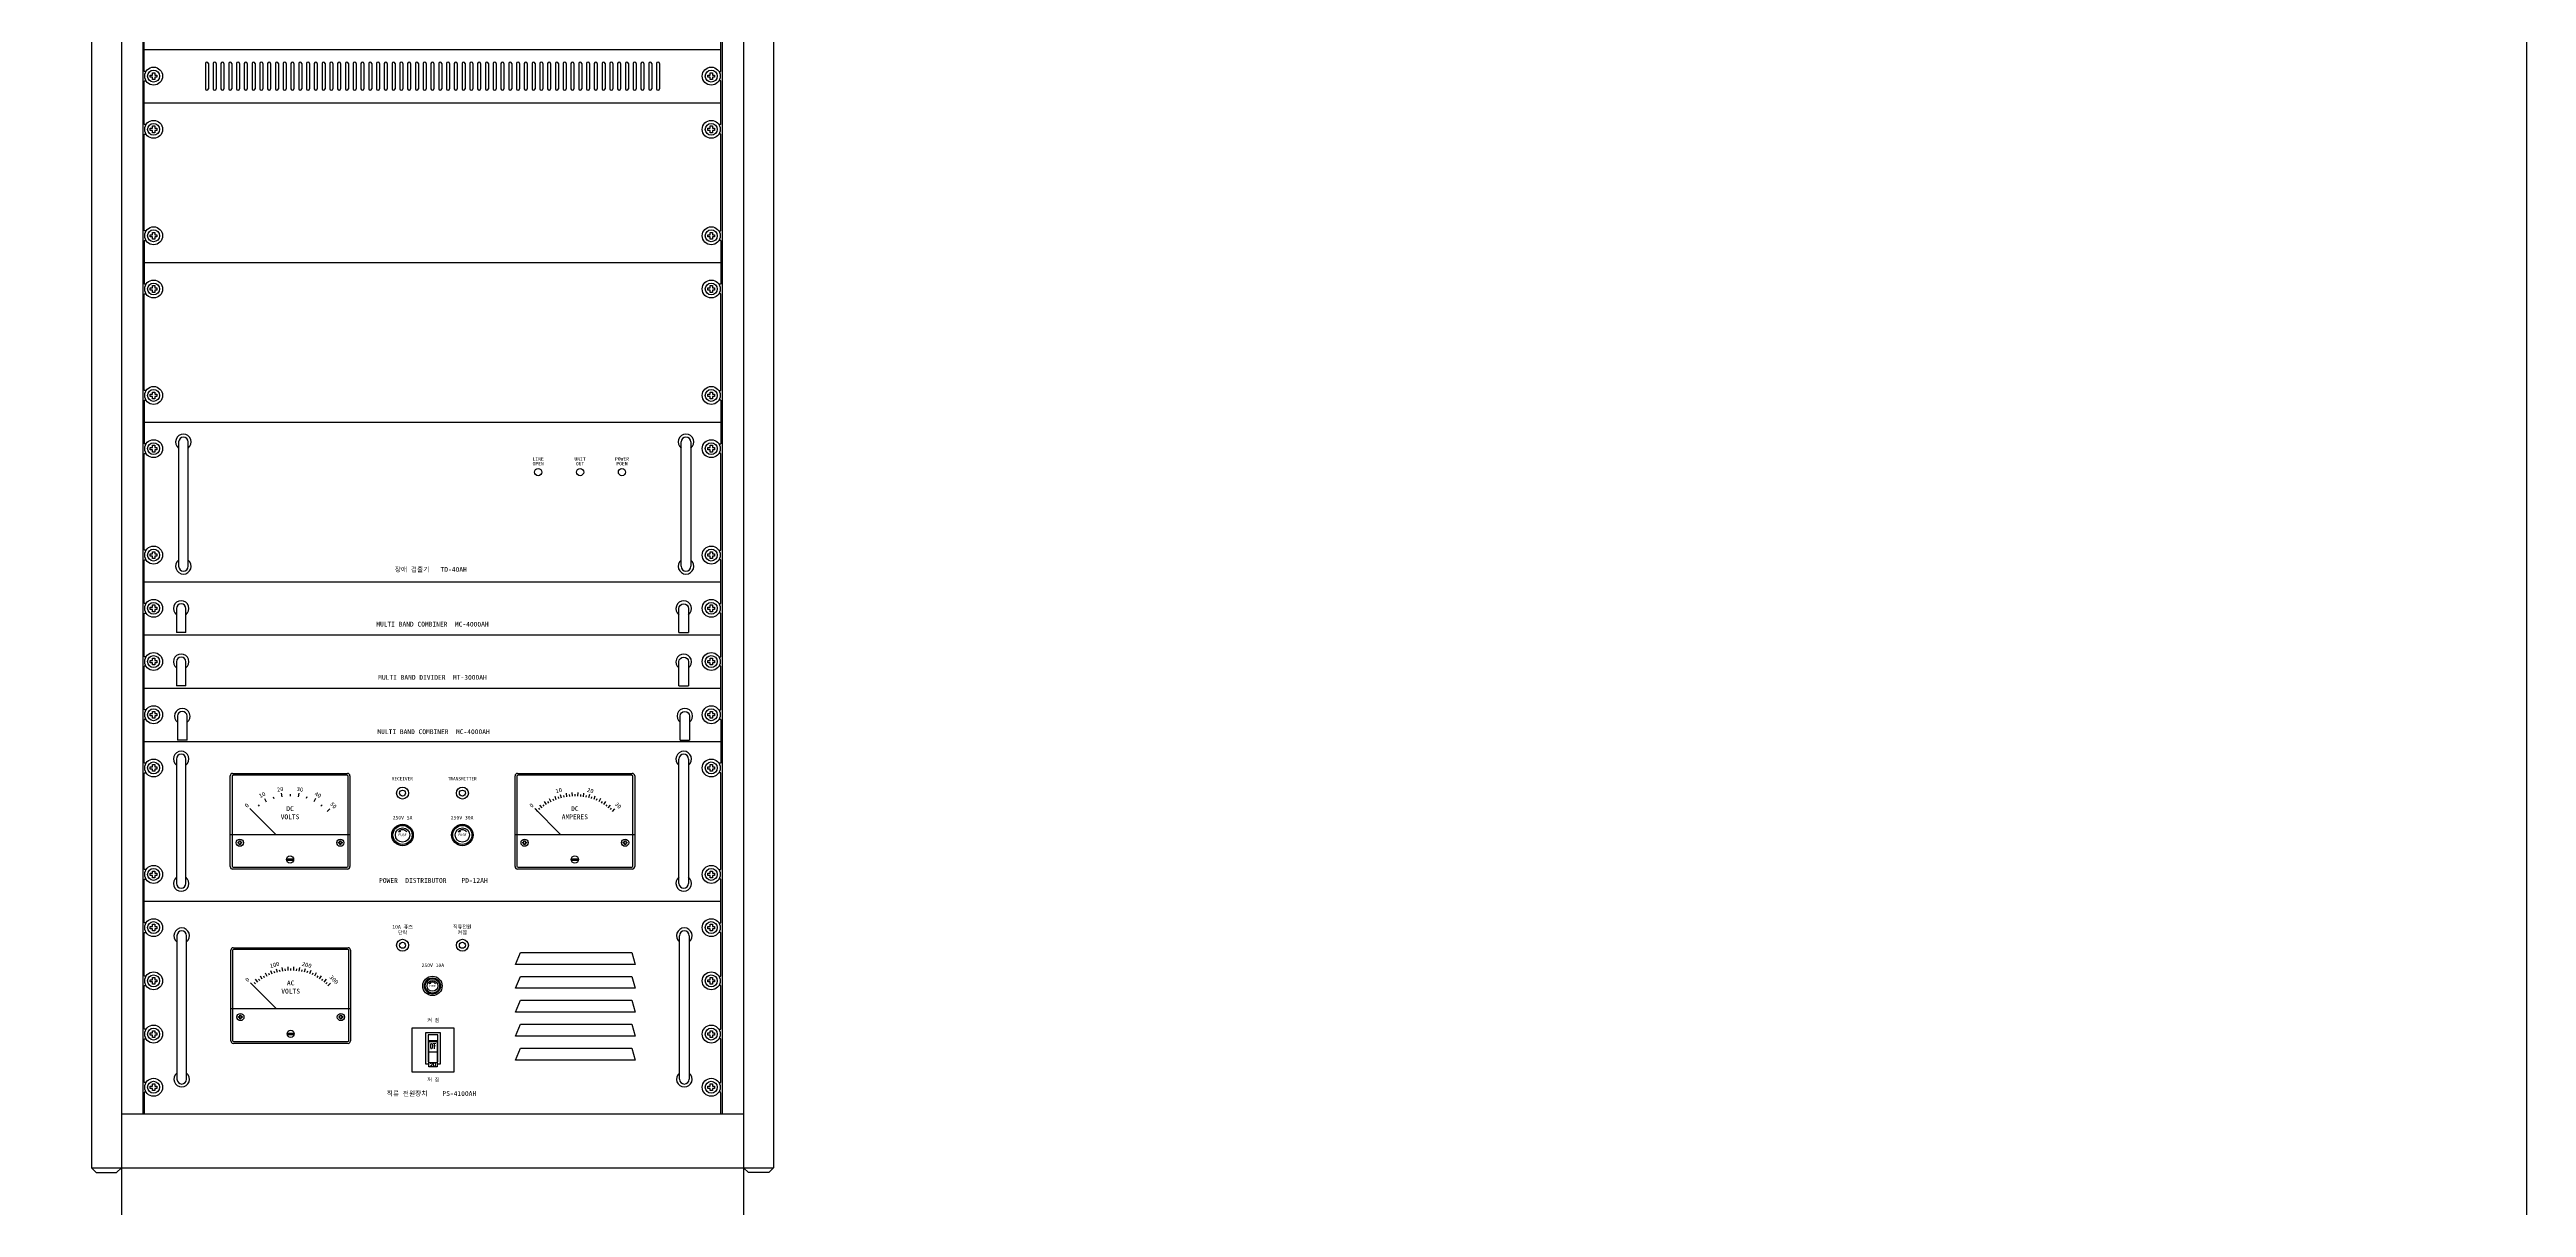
# Model space of a CAD drawing. Header units: millimetres. Extents: x 0 to 2521, y -5 to 594.
# Drawn here: x 1221.2 to 1304, y 386.1 to 424.9 of the extents above; entities that cross this region are included whole.
import ezdxf
from ezdxf.enums import TextEntityAlignment as Align

# ---------------------------------------------------------------- set-up
doc = ezdxf.new("R2010")
doc.units = ezdxf.units.MM
doc.header["$LTSCALE"] = 10
doc.layers.add('T', color=4, linetype='Continuous')
doc.styles.add('SIMPLEX', font='simplex')
doc.styles.add('굴림체', font='GulimChe.ttf')

# ---------------------------------------------------------------- blocks, each defined once
blk = doc.blocks.new('BC', base_point=(291.5, 296))
at = {"color": 7}
for p, q in [((274, 277.5), (274, 314.5)), ((274, 314.5), (309, 314.5)), ((285.5, 284), (285.5, 310.5)), ((285.5, 310.5), (297.5, 310.5)), ((297.5, 310.5), (297.5, 284)), ((309, 314.5), (309, 277.5)), ((295.5, 308.5), (287.5, 308.5)), ((287.5, 308.5), (287.5, 286)), ((287.5, 304), (295.5, 304)), ((288, 282), (288, 303)), ((288, 303), (295, 303)), ((288, 294.5), (295, 294.5)), ((295, 303), (295, 282)), ((295.5, 286), (295.5, 308.5)), ((309, 277.5), (274, 277.5)), ((288, 284), (285.5, 284)), ((287.5, 286), (288, 286)), ((288, 285.5), (295, 285.5)), ((295, 282), (288, 282)), ((295, 286), (295.5, 286)), ((297.5, 284), (295, 284))]:
    blk.add_line(p, q, dxfattribs=at)
at = {"color": 7, "style": 'SIMPLEX'}
for s, height, width, p, p2 in [('OFF', 4.5, 0.440252, (289, 297), (294, 297)), ('20', 2.5, 1.235294, (289, 282.5), (294, 282.5))]:
    blk.add_text(s, height=height, dxfattribs=dict(at, width=width)).set_placement(p, p2, align=Align.FIT)

msp = doc.modelspace()

# ---------------------------------------------------------------- linework, layer by layer
at = {"color": 5}
for p, q in [((1222.616, 471.025), (1222.616, 387.465)), ((1223.616, 471.025), (1223.616, 384.665)), ((1244.416, 471.025), (1244.416, 384.665)), ((1245.416, 471.025), (1245.416, 387.465)), ((1224.336, 469.365), (1224.336, 389.265)), ((1243.696, 469.365), (1243.696, 389.265)), ((1224.376, 424.135), (1224.376, 425.595)), ((1243.656, 424.135), (1243.656, 425.595)), ((1224.376, 424.865), (1243.656, 424.865)), ((1224.442, 424.135), (1224.376, 424.135)), ((1226.426, 424.395), (1226.426, 423.555)), ((1226.526, 424.395), (1226.526, 423.555)), ((1226.686, 424.395), (1226.686, 423.555)), ((1226.786, 424.395), (1226.786, 423.555)), ((1226.946, 424.395), (1226.946, 423.555)), ((1227.046, 424.395), (1227.046, 423.555)), ((1227.206, 424.395), (1227.206, 423.555)), ((1227.306, 424.395), (1227.306, 423.555)), ((1227.466, 424.395), (1227.466, 423.555)), ((1227.566, 424.395), (1227.566, 423.555)), ((1227.726, 424.395), (1227.726, 423.555)), ((1227.826, 424.395), (1227.826, 423.555)), ((1227.986, 424.395), (1227.986, 423.555)), ((1228.086, 424.395), (1228.086, 423.555)), ((1228.246, 424.395), (1228.246, 423.555)), ((1228.346, 424.395), (1228.346, 423.555)), ((1228.506, 424.395), (1228.506, 423.555)), ((1228.606, 424.395), (1228.606, 423.555)), ((1228.766, 424.395), (1228.766, 423.555)), ((1228.866, 424.395), (1228.866, 423.555)), ((1229.026, 424.395), (1229.026, 423.555)), ((1229.126, 424.395), (1229.126, 423.555)), ((1229.286, 424.395), (1229.286, 423.555)), ((1229.386, 424.395), (1229.386, 423.555)), ((1229.546, 424.395), (1229.546, 423.555)), ((1229.646, 424.395), (1229.646, 423.555)), ((1229.806, 424.395), (1229.806, 423.555)), ((1229.906, 424.395), (1229.906, 423.555)), ((1230.066, 424.395), (1230.066, 423.555)), ((1230.166, 424.395), (1230.166, 423.555)), ((1230.326, 424.395), (1230.326, 423.555)), ((1230.426, 424.395), (1230.426, 423.555)), ((1230.586, 424.395), (1230.586, 423.555)), ((1230.686, 424.395), (1230.686, 423.555)), ((1230.846, 424.395), (1230.846, 423.555)), ((1230.946, 424.395), (1230.946, 423.555)), ((1231.106, 424.395), (1231.106, 423.555)), ((1231.206, 424.395), (1231.206, 423.555)), ((1231.366, 424.395), (1231.366, 423.555)), ((1231.466, 424.395), (1231.466, 423.555)), ((1231.626, 424.395), (1231.626, 423.555)), ((1231.726, 424.395), (1231.726, 423.555)), ((1231.886, 424.395), (1231.886, 423.555)), ((1231.986, 424.395), (1231.986, 423.555)), ((1232.146, 424.395), (1232.146, 423.555)), ((1232.246, 424.395), (1232.246, 423.555)), ((1232.406, 424.395), (1232.406, 423.555)), ((1232.506, 424.395), (1232.506, 423.555)), ((1232.666, 424.395), (1232.666, 423.555)), ((1232.766, 424.395), (1232.766, 423.555)), ((1232.926, 424.395), (1232.926, 423.555)), ((1233.026, 424.395), (1233.026, 423.555)), ((1233.186, 424.395), (1233.186, 423.555)), ((1233.286, 424.395), (1233.286, 423.555)), ((1233.446, 424.395), (1233.446, 423.555)), ((1233.546, 424.395), (1233.546, 423.555)), ((1233.706, 424.395), (1233.706, 423.555)), ((1233.806, 424.395), (1233.806, 423.555)), ((1233.966, 424.395), (1233.966, 423.555)), ((1234.066, 424.395), (1234.066, 423.555)), ((1234.226, 424.395), (1234.226, 423.555)), ((1234.326, 424.395), (1234.326, 423.555)), ((1234.486, 424.395), (1234.486, 423.555)), ((1234.586, 424.395), (1234.586, 423.555)), ((1234.746, 424.395), (1234.746, 423.555)), ((1234.846, 424.395), (1234.846, 423.555)), ((1235.006, 424.395), (1235.006, 423.555)), ((1235.106, 424.395), (1235.106, 423.555)), ((1235.266, 424.395), (1235.266, 423.555)), ((1235.366, 424.395), (1235.366, 423.555)), ((1235.526, 424.395), (1235.526, 423.555)), ((1235.626, 424.395), (1235.626, 423.555)), ((1235.786, 424.395), (1235.786, 423.555)), ((1235.886, 424.395), (1235.886, 423.555)), ((1236.046, 424.395), (1236.046, 423.555)), ((1236.146, 424.395), (1236.146, 423.555)), ((1236.306, 424.395), (1236.306, 423.555)), ((1236.406, 424.395), (1236.406, 423.555)), ((1236.566, 424.395), (1236.566, 423.555)), ((1236.666, 424.395), (1236.666, 423.555)), ((1236.826, 424.395), (1236.826, 423.555)), ((1236.926, 424.395), (1236.926, 423.555)), ((1237.086, 424.395), (1237.086, 423.555)), ((1237.186, 424.395), (1237.186, 423.555)), ((1237.346, 424.395), (1237.346, 423.555)), ((1237.446, 424.395), (1237.446, 423.555)), ((1237.606, 424.395), (1237.606, 423.555)), ((1237.706, 424.395), (1237.706, 423.555)), ((1237.866, 424.395), (1237.866, 423.555)), ((1237.966, 424.395), (1237.966, 423.555)), ((1238.126, 424.395), (1238.126, 423.555)), ((1238.226, 424.395), (1238.226, 423.555)), ((1238.386, 424.395), (1238.386, 423.555)), ((1238.486, 424.395), (1238.486, 423.555)), ((1238.646, 424.395), (1238.646, 423.555)), ((1238.746, 424.395), (1238.746, 423.555)), ((1238.906, 424.395), (1238.906, 423.555)), ((1239.006, 424.395), (1239.006, 423.555)), ((1239.166, 424.395), (1239.166, 423.555)), ((1239.266, 424.395), (1239.266, 423.555)), ((1239.426, 424.395), (1239.426, 423.555)), ((1239.526, 424.395), (1239.526, 423.555)), ((1239.686, 424.395), (1239.686, 423.555)), ((1239.786, 424.395), (1239.786, 423.555)), ((1239.946, 424.395), (1239.946, 423.555)), ((1240.046, 424.395), (1240.046, 423.555)), ((1240.206, 424.395), (1240.206, 423.555)), ((1240.306, 424.395), (1240.306, 423.555)), ((1240.466, 424.395), (1240.466, 423.555)), ((1240.566, 424.395), (1240.566, 423.555)), ((1240.726, 424.395), (1240.726, 423.555)), ((1240.826, 424.395), (1240.826, 423.555)), ((1240.986, 424.395), (1240.986, 423.555)), ((1241.086, 424.395), (1241.086, 423.555)), ((1241.246, 424.395), (1241.246, 423.555)), ((1241.346, 424.395), (1241.346, 423.555)), ((1241.506, 424.395), (1241.506, 423.555)), ((1241.606, 424.395), (1241.606, 423.555)), ((1243.589, 424.135), (1243.656, 424.135)), ((1224.376, 422.355), (1224.376, 423.815)), ((1224.376, 423.815), (1224.442, 423.815)), ((1243.656, 423.815), (1243.589, 423.815)), ((1243.656, 422.355), (1243.656, 423.815)), ((1224.376, 423.085), (1243.656, 423.085)), ((1224.442, 422.355), (1224.376, 422.355)), ((1243.656, 422.355), (1243.589, 422.355)), ((1224.376, 418.795), (1224.376, 422.035)), ((1224.376, 422.035), (1224.442, 422.035)), ((1243.656, 422.035), (1243.589, 422.035)), ((1243.656, 418.795), (1243.656, 422.035)), ((1224.442, 418.795), (1224.376, 418.795)), ((1224.376, 418.475), (1224.376, 417.015)), ((1224.376, 418.475), (1224.442, 418.475)), ((1243.589, 418.795), (1243.656, 418.795)), ((1243.656, 418.475), (1243.589, 418.475)), ((1243.656, 418.475), (1243.656, 417.015)), ((1224.376, 417.745), (1243.656, 417.745)), ((1224.442, 417.015), (1224.376, 417.015)), ((1224.376, 413.455), (1224.376, 416.695)), ((1224.376, 416.695), (1224.442, 416.695)), ((1243.656, 417.015), (1243.589, 417.015)), ((1243.656, 416.695), (1243.589, 416.695)), ((1243.656, 413.455), (1243.656, 416.695)), ((1224.442, 413.455), (1224.376, 413.455)), ((1243.589, 413.455), (1243.656, 413.455)), ((1224.376, 413.135), (1224.442, 413.135)), ((1224.376, 413.135), (1224.376, 411.675)), ((1224.376, 412.405), (1243.656, 412.405)), ((1243.656, 413.135), (1243.589, 413.135)), ((1243.656, 413.135), (1243.656, 411.675)), ((1224.442, 411.675), (1224.376, 411.675)), ((1225.531, 411.74), (1225.531, 407.58)), ((1225.851, 407.58), (1225.851, 411.74)), ((1242.331, 407.58), (1242.331, 411.74)), ((1242.651, 411.74), (1242.651, 407.58)), ((1243.589, 411.675), (1243.656, 411.675)), ((1224.376, 408.115), (1224.376, 411.355)), ((1224.376, 411.355), (1224.442, 411.355)), ((1224.376, 411.355), (1224.442, 411.355)), ((1224.376, 411.355), (1224.442, 411.355)), ((1243.656, 411.355), (1243.589, 411.355)), ((1243.656, 411.355), (1243.589, 411.355)), ((1243.656, 411.355), (1243.589, 411.355)), ((1243.656, 408.115), (1243.656, 411.355)), ((1224.442, 408.115), (1224.376, 408.115)), ((1224.376, 406.335), (1224.376, 407.795)), ((1224.376, 407.795), (1224.442, 407.795)), ((1243.589, 408.115), (1243.656, 408.115)), ((1243.656, 407.795), (1243.589, 407.795)), ((1243.656, 406.335), (1243.656, 407.795)), ((1224.376, 407.065), (1243.656, 407.065)), ((1224.442, 406.335), (1224.376, 406.335)), ((1224.376, 404.555), (1224.376, 406.015)), ((1224.376, 406.015), (1224.442, 406.015)), ((1243.589, 406.335), (1243.656, 406.335)), ((1243.656, 406.015), (1243.589, 406.015)), ((1243.656, 404.555), (1243.656, 406.015)), ((1224.376, 405.285), (1243.656, 405.285)), ((1225.776, 405.365), (1225.456, 405.365)), ((1242.256, 405.365), (1242.576, 405.365)), ((1224.442, 404.555), (1224.376, 404.555)), ((1224.376, 402.775), (1224.376, 404.235)), ((1224.442, 404.235), (1224.376, 404.235)), ((1243.589, 404.555), (1243.656, 404.555)), ((1243.656, 404.235), (1243.589, 404.235)), ((1243.656, 402.775), (1243.656, 404.235)), ((1224.376, 403.505), (1243.656, 403.505)), ((1225.776, 403.585), (1225.456, 403.585)), ((1242.256, 403.585), (1242.576, 403.585)), ((1224.442, 402.775), (1224.376, 402.775)), ((1224.376, 400.995), (1224.376, 402.455)), ((1224.442, 402.455), (1224.376, 402.455)), ((1243.589, 402.775), (1243.656, 402.775)), ((1243.656, 402.455), (1243.589, 402.455)), ((1243.656, 402.455), (1243.656, 400.995)), ((1224.376, 401.725), (1243.656, 401.725)), ((1224.376, 401.725), (1243.656, 401.725)), ((1224.376, 401.725), (1243.656, 401.725)), ((1225.813, 401.768), (1225.493, 401.768)), ((1242.293, 401.768), (1242.613, 401.768)), ((1224.442, 400.995), (1224.376, 400.995)), ((1225.456, 401.135), (1225.456, 396.975)), ((1225.776, 396.975), (1225.776, 401.135)), ((1242.256, 396.975), (1242.256, 401.135)), ((1242.576, 401.135), (1242.576, 396.975)), ((1243.656, 400.995), (1243.589, 400.995)), ((1224.376, 397.435), (1224.376, 400.675)), ((1224.376, 400.675), (1224.442, 400.675)), ((1227.256, 397.535), (1227.256, 400.575)), ((1227.316, 400.555), (1227.316, 397.555)), ((1227.336, 400.655), (1231.176, 400.655)), ((1231.156, 400.595), (1227.356, 400.595)), ((1228.962, 399.992), (1228.98, 399.873)), ((1229.256, 399.955), (1229.256, 399.895)), ((1229.55, 399.992), (1229.531, 399.873)), ((1231.196, 397.555), (1231.196, 400.555)), ((1231.256, 400.575), (1231.256, 397.535)), ((1236.776, 397.535), (1236.776, 400.575)), ((1236.836, 400.555), (1236.836, 397.555)), ((1236.856, 400.655), (1240.696, 400.655)), ((1240.676, 400.595), (1236.876, 400.595)), ((1238.289, 399.951), (1238.32, 399.835)), ((1238.482, 399.992), (1238.5, 399.873)), ((1238.585, 399.945), (1238.592, 399.885)), ((1238.677, 400.012), (1238.684, 399.893)), ((1238.776, 399.955), (1238.776, 399.895)), ((1238.874, 400.012), (1238.868, 399.893)), ((1238.966, 399.945), (1238.96, 399.885)), ((1239.07, 399.992), (1239.051, 399.873)), ((1239.262, 399.951), (1239.231, 399.835)), ((1240.716, 397.555), (1240.716, 400.555)), ((1240.776, 400.575), (1240.776, 397.535)), ((1243.656, 400.675), (1243.589, 400.675)), ((1243.656, 397.435), (1243.656, 400.675)), ((1227.916, 399.475), (1228.776, 398.615)), ((1227.926, 399.464), (1228.011, 399.38)), ((1227.926, 399.464), (1228.011, 399.38)), ((1228.186, 399.607), (1228.221, 399.559)), ((1228.402, 399.81), (1228.457, 399.703)), ((1228.693, 399.866), (1228.712, 399.809)), ((1229.818, 399.866), (1229.8, 399.809)), ((1230.109, 399.81), (1230.055, 399.703)), ((1230.325, 399.607), (1230.29, 399.559)), ((1230.585, 399.464), (1230.5, 399.38)), ((1237.436, 399.475), (1238.296, 398.615)), ((1237.446, 399.464), (1237.531, 399.38)), ((1237.558, 399.488), (1237.598, 399.443)), ((1237.593, 399.596), (1237.668, 399.503)), ((1237.706, 399.607), (1237.741, 399.559)), ((1237.752, 399.712), (1237.817, 399.611)), ((1237.866, 399.711), (1237.896, 399.659)), ((1237.922, 399.81), (1237.977, 399.703)), ((1238.035, 399.798), (1238.06, 399.743)), ((1238.102, 399.89), (1238.145, 399.778)), ((1238.213, 399.866), (1238.232, 399.809)), ((1238.397, 399.915), (1238.41, 399.857)), ((1239.154, 399.915), (1239.142, 399.857)), ((1239.338, 399.866), (1239.32, 399.809)), ((1239.449, 399.89), (1239.406, 399.778)), ((1239.516, 399.798), (1239.492, 399.743)), ((1239.629, 399.81), (1239.575, 399.703)), ((1239.686, 399.711), (1239.656, 399.659)), ((1239.8, 399.712), (1239.734, 399.611)), ((1239.845, 399.607), (1239.81, 399.559)), ((1239.959, 399.596), (1239.883, 399.503)), ((1239.993, 399.488), (1239.953, 399.443)), ((1240.105, 399.464), (1240.02, 399.38)), ((1227.256, 398.615), (1231.256, 398.615)), ((1227.516, 398.315), (1227.516, 398.355)), ((1227.516, 398.355), (1227.556, 398.355)), ((1227.556, 398.315), (1227.516, 398.315)), ((1227.556, 398.395), (1227.596, 398.395)), ((1227.556, 398.355), (1227.556, 398.395)), ((1227.556, 398.275), (1227.556, 398.315)), ((1227.596, 398.275), (1227.556, 398.275)), ((1227.596, 398.395), (1227.596, 398.355)), ((1227.596, 398.355), (1227.636, 398.355)), ((1227.636, 398.315), (1227.596, 398.315)), ((1227.596, 398.315), (1227.596, 398.275)), ((1227.636, 398.355), (1227.636, 398.315)), ((1230.876, 398.355), (1230.916, 398.355)), ((1230.876, 398.315), (1230.876, 398.355)), ((1230.916, 398.315), (1230.876, 398.315)), ((1230.916, 398.355), (1230.916, 398.395)), ((1230.916, 398.395), (1230.956, 398.395)), ((1230.916, 398.275), (1230.916, 398.315)), ((1230.956, 398.275), (1230.916, 398.275)), ((1230.956, 398.395), (1230.956, 398.355)), ((1230.956, 398.355), (1230.996, 398.355)), ((1230.956, 398.315), (1230.956, 398.275)), ((1230.996, 398.315), (1230.956, 398.315)), ((1230.996, 398.355), (1230.996, 398.315)), ((1232.876, 398.695), (1232.92, 398.74)), ((1232.938, 398.704), (1232.876, 398.695)), ((1232.92, 398.74), (1232.938, 398.704)), ((1234.876, 398.695), (1234.92, 398.74)), ((1234.938, 398.704), (1234.876, 398.695)), ((1234.92, 398.74), (1234.938, 398.704)), ((1236.776, 398.615), (1240.776, 398.615)), ((1237.036, 398.355), (1237.076, 398.355)), ((1237.036, 398.315), (1237.036, 398.355)), ((1237.076, 398.315), (1237.036, 398.315)), ((1237.076, 398.355), (1237.076, 398.395)), ((1237.076, 398.395), (1237.116, 398.395)), ((1237.076, 398.275), (1237.076, 398.315)), ((1237.116, 398.275), (1237.076, 398.275)), ((1237.116, 398.395), (1237.116, 398.355)), ((1237.116, 398.355), (1237.156, 398.355)), ((1237.116, 398.315), (1237.116, 398.275)), ((1237.156, 398.315), (1237.116, 398.315)), ((1237.156, 398.355), (1237.156, 398.315)), ((1240.396, 398.315), (1240.396, 398.355)), ((1240.396, 398.355), (1240.436, 398.355)), ((1240.436, 398.315), (1240.396, 398.315)), ((1240.436, 398.355), (1240.436, 398.395)), ((1240.436, 398.395), (1240.476, 398.395)), ((1240.436, 398.275), (1240.436, 398.315)), ((1240.476, 398.275), (1240.436, 398.275)), ((1240.476, 398.395), (1240.476, 398.355)), ((1240.476, 398.355), (1240.516, 398.355)), ((1240.516, 398.315), (1240.476, 398.315)), ((1240.476, 398.315), (1240.476, 398.275)), ((1240.516, 398.355), (1240.516, 398.315)), ((1231.176, 397.455), (1227.336, 397.455)), ((1227.356, 397.515), (1231.156, 397.515)), ((1229.156, 397.795), (1229.356, 397.795)), ((1229.156, 397.755), (1229.356, 397.755)), ((1240.696, 397.455), (1236.856, 397.455)), ((1236.876, 397.515), (1240.676, 397.515)), ((1238.676, 397.795), (1238.876, 397.795)), ((1238.676, 397.755), (1238.876, 397.755)), ((1224.442, 397.435), (1224.376, 397.435)), ((1224.376, 395.655), (1224.376, 397.115)), ((1224.376, 397.115), (1224.442, 397.115)), ((1243.589, 397.435), (1243.656, 397.435)), ((1243.656, 397.115), (1243.589, 397.115)), ((1243.656, 395.655), (1243.656, 397.115)), ((1224.376, 396.385), (1243.656, 396.385)), ((1224.442, 395.655), (1224.376, 395.655)), ((1224.376, 395.335), (1224.442, 395.335)), ((1225.476, 395.225), (1225.476, 390.425)), ((1225.796, 390.425), (1225.796, 395.225)), ((1242.276, 390.425), (1242.276, 395.225)), ((1242.596, 395.225), (1242.596, 390.425)), ((1243.589, 395.655), (1243.656, 395.655)), ((1243.656, 395.335), (1243.589, 395.335)), ((1243.656, 393.875), (1243.656, 395.335)), ((1227.276, 391.705), (1227.276, 394.745)), ((1227.336, 394.725), (1227.336, 391.725)), ((1227.356, 394.825), (1231.196, 394.825)), ((1231.176, 394.765), (1227.376, 394.765)), ((1228.982, 394.162), (1229, 394.043)), ((1229.177, 394.182), (1229.184, 394.063)), ((1229.374, 394.182), (1229.368, 394.063)), ((1229.57, 394.162), (1229.551, 394.043)), ((1231.216, 391.725), (1231.216, 394.725)), ((1231.276, 394.745), (1231.276, 391.705)), ((1236.796, 394.265), (1236.956, 394.665)), ((1240.796, 394.265), (1236.796, 394.265)), ((1236.956, 394.665), (1240.676, 394.665)), ((1240.676, 394.665), (1240.796, 394.265)), ((1224.442, 393.875), (1224.376, 393.875)), ((1224.376, 392.095), (1224.376, 393.555)), ((1224.376, 393.555), (1224.442, 393.555)), ((1227.936, 393.645), (1228.796, 392.785)), ((1227.946, 393.634), (1228.031, 393.55)), ((1228.058, 393.658), (1228.098, 393.613)), ((1228.093, 393.766), (1228.168, 393.673)), ((1228.206, 393.777), (1228.241, 393.729)), ((1228.252, 393.882), (1228.317, 393.781)), ((1228.366, 393.881), (1228.396, 393.829)), ((1228.422, 393.98), (1228.477, 393.873)), ((1228.535, 393.968), (1228.56, 393.913)), ((1228.602, 394.06), (1228.645, 393.948)), ((1228.713, 394.036), (1228.732, 393.979)), ((1228.789, 394.121), (1228.82, 394.005)), ((1228.897, 394.085), (1228.91, 394.027)), ((1229.085, 394.115), (1229.092, 394.055)), ((1229.276, 394.125), (1229.276, 394.065)), ((1229.466, 394.115), (1229.46, 394.055)), ((1229.654, 394.085), (1229.642, 394.027)), ((1229.762, 394.121), (1229.731, 394.005)), ((1229.838, 394.036), (1229.82, 393.979)), ((1229.949, 394.06), (1229.906, 393.948)), ((1230.016, 393.968), (1229.992, 393.913)), ((1230.129, 393.98), (1230.075, 393.873)), ((1230.186, 393.881), (1230.156, 393.829)), ((1230.3, 393.882), (1230.234, 393.781)), ((1230.345, 393.777), (1230.31, 393.729)), ((1230.459, 393.766), (1230.383, 393.673)), ((1230.494, 393.658), (1230.453, 393.613)), ((1230.605, 393.634), (1230.52, 393.55)), ((1233.911, 393.62), (1233.944, 393.654)), ((1233.958, 393.627), (1233.911, 393.62)), ((1233.944, 393.654), (1233.958, 393.627)), ((1236.796, 393.465), (1236.956, 393.865)), ((1240.796, 393.465), (1236.796, 393.465)), ((1236.956, 393.865), (1240.676, 393.865)), ((1240.676, 393.865), (1240.796, 393.465)), ((1243.589, 393.875), (1243.656, 393.875)), ((1243.656, 393.555), (1243.589, 393.555)), ((1243.656, 392.095), (1243.656, 393.555)), ((1227.276, 392.785), (1231.276, 392.785)), ((1227.536, 392.525), (1227.576, 392.525)), ((1227.536, 392.485), (1227.536, 392.525)), ((1227.576, 392.485), (1227.536, 392.485)), ((1227.576, 392.525), (1227.576, 392.565)), ((1227.576, 392.565), (1227.616, 392.565)), ((1227.576, 392.445), (1227.576, 392.485)), ((1227.616, 392.565), (1227.616, 392.525)), ((1227.616, 392.525), (1227.656, 392.525)), ((1227.616, 392.485), (1227.616, 392.445)), ((1227.656, 392.485), (1227.616, 392.485)), ((1227.656, 392.525), (1227.656, 392.485)), ((1230.896, 392.525), (1230.936, 392.525)), ((1230.896, 392.485), (1230.896, 392.525)), ((1230.936, 392.485), (1230.896, 392.485)), ((1230.936, 392.525), (1230.936, 392.565)), ((1230.936, 392.565), (1230.976, 392.565)), ((1230.936, 392.445), (1230.936, 392.485)), ((1230.976, 392.565), (1230.976, 392.525)), ((1230.976, 392.525), (1231.016, 392.525)), ((1231.016, 392.485), (1230.976, 392.485)), ((1230.976, 392.485), (1230.976, 392.445)), ((1231.016, 392.525), (1231.016, 392.485)), ((1236.796, 392.665), (1236.956, 393.065)), ((1240.796, 392.665), (1236.796, 392.665)), ((1236.956, 393.065), (1240.676, 393.065)), ((1240.676, 393.065), (1240.796, 392.665)), ((1224.442, 392.095), (1224.376, 392.095)), ((1224.376, 391.775), (1224.442, 391.775)), ((1224.376, 390.315), (1224.376, 391.775)), ((1227.376, 391.685), (1231.176, 391.685)), ((1227.616, 392.445), (1227.576, 392.445)), ((1229.176, 391.965), (1229.376, 391.965)), ((1229.176, 391.925), (1229.376, 391.925)), ((1230.976, 392.445), (1230.936, 392.445)), ((1236.796, 391.865), (1236.956, 392.265)), ((1240.796, 391.865), (1236.796, 391.865)), ((1236.956, 392.265), (1240.676, 392.265)), ((1240.676, 392.265), (1240.796, 391.865)), ((1243.589, 392.095), (1243.656, 392.095)), ((1243.656, 391.775), (1243.589, 391.775)), ((1243.656, 390.315), (1243.656, 391.775)), ((1231.196, 391.625), (1227.356, 391.625)), ((1236.796, 391.065), (1236.956, 391.465)), ((1240.796, 391.065), (1236.796, 391.065)), ((1236.956, 391.465), (1240.676, 391.465)), ((1240.676, 391.465), (1240.796, 391.065)), ((1224.442, 390.315), (1224.376, 390.315)), ((1243.589, 390.315), (1243.656, 390.315)), ((1243.656, 389.995), (1243.589, 389.995)), ((1223.616, 389.265), (1244.416, 389.265)), ((1222.616, 387.465), (1245.416, 387.465)), ((1222.616, 387.465), (1222.776, 387.305)), ((1222.776, 387.305), (1223.456, 387.305)), ((1223.456, 387.305), (1223.616, 387.465)), ((1244.576, 387.305), (1244.416, 387.465)), ((1245.256, 387.305), (1244.576, 387.305)), ((1245.416, 387.465), (1245.256, 387.305))]:
    msp.add_line(p, q, dxfattribs=at)
for points in [[(1224.658, 424.012), (1224.658, 424.087), (1224.733, 424.087), (1224.733, 424.012), (1224.808, 424.012), (1224.808, 423.937), (1224.733, 423.937), (1224.733, 423.862), (1224.658, 423.862), (1224.658, 423.937), (1224.583, 423.937), (1224.583, 424.012), (1224.658, 424.012)], [(1243.298, 424.012), (1243.298, 424.087), (1243.373, 424.087), (1243.373, 424.012), (1243.448, 424.012), (1243.448, 423.937), (1243.373, 423.937), (1243.373, 423.862), (1243.298, 423.862), (1243.298, 423.937), (1243.223, 423.937), (1243.223, 424.012), (1243.298, 424.012)], [(1224.658, 422.232), (1224.658, 422.307), (1224.733, 422.307), (1224.733, 422.232), (1224.808, 422.232), (1224.808, 422.157), (1224.733, 422.157), (1224.733, 422.082), (1224.658, 422.082), (1224.658, 422.157), (1224.583, 422.157), (1224.583, 422.232), (1224.658, 422.232)], [(1243.298, 422.232), (1243.298, 422.307), (1243.373, 422.307), (1243.373, 422.232), (1243.448, 422.232), (1243.448, 422.157), (1243.373, 422.157), (1243.373, 422.082), (1243.298, 422.082), (1243.298, 422.157), (1243.223, 422.157), (1243.223, 422.232), (1243.298, 422.232)], [(1224.658, 418.672), (1224.658, 418.747), (1224.733, 418.747), (1224.733, 418.672), (1224.808, 418.672), (1224.808, 418.597), (1224.733, 418.597), (1224.733, 418.522), (1224.658, 418.522), (1224.658, 418.597), (1224.583, 418.597), (1224.583, 418.672), (1224.658, 418.672)], [(1243.298, 418.672), (1243.298, 418.747), (1243.373, 418.747), (1243.373, 418.672), (1243.448, 418.672), (1243.448, 418.597), (1243.373, 418.597), (1243.373, 418.522), (1243.298, 418.522), (1243.298, 418.597), (1243.223, 418.597), (1243.223, 418.672), (1243.298, 418.672)], [(1224.658, 416.892), (1224.658, 416.967), (1224.733, 416.967), (1224.733, 416.892), (1224.808, 416.892), (1224.808, 416.817), (1224.733, 416.817), (1224.733, 416.742), (1224.658, 416.742), (1224.658, 416.817), (1224.583, 416.817), (1224.583, 416.892), (1224.658, 416.892)], [(1243.298, 416.892), (1243.298, 416.967), (1243.373, 416.967), (1243.373, 416.892), (1243.448, 416.892), (1243.448, 416.817), (1243.373, 416.817), (1243.373, 416.742), (1243.298, 416.742), (1243.298, 416.817), (1243.223, 416.817), (1243.223, 416.892), (1243.298, 416.892)], [(1224.658, 413.332), (1224.658, 413.407), (1224.733, 413.407), (1224.733, 413.332), (1224.808, 413.332), (1224.808, 413.257), (1224.733, 413.257), (1224.733, 413.182), (1224.658, 413.182), (1224.658, 413.257), (1224.583, 413.257), (1224.583, 413.332), (1224.658, 413.332)], [(1243.298, 413.332), (1243.298, 413.407), (1243.373, 413.407), (1243.373, 413.332), (1243.448, 413.332), (1243.448, 413.257), (1243.373, 413.257), (1243.373, 413.182), (1243.298, 413.182), (1243.298, 413.257), (1243.223, 413.257), (1243.223, 413.332), (1243.298, 413.332)], [(1224.658, 411.552), (1224.658, 411.627), (1224.733, 411.627), (1224.733, 411.552), (1224.808, 411.552), (1224.808, 411.477), (1224.733, 411.477), (1224.733, 411.402), (1224.658, 411.402), (1224.658, 411.477), (1224.583, 411.477), (1224.583, 411.552), (1224.658, 411.552)], [(1243.298, 411.552), (1243.298, 411.627), (1243.373, 411.627), (1243.373, 411.552), (1243.448, 411.552), (1243.448, 411.477), (1243.373, 411.477), (1243.373, 411.402), (1243.298, 411.402), (1243.298, 411.477), (1243.223, 411.477), (1243.223, 411.552), (1243.298, 411.552)], [(1224.658, 407.992), (1224.658, 408.067), (1224.733, 408.067), (1224.733, 407.992), (1224.808, 407.992), (1224.808, 407.917), (1224.733, 407.917), (1224.733, 407.842), (1224.658, 407.842), (1224.658, 407.917), (1224.583, 407.917), (1224.583, 407.992), (1224.658, 407.992)], [(1243.298, 407.992), (1243.298, 408.067), (1243.373, 408.067), (1243.373, 407.992), (1243.448, 407.992), (1243.448, 407.917), (1243.373, 407.917), (1243.373, 407.842), (1243.298, 407.842), (1243.298, 407.917), (1243.223, 407.917), (1243.223, 407.992), (1243.298, 407.992)], [(1224.658, 406.212), (1224.658, 406.287), (1224.733, 406.287), (1224.733, 406.212), (1224.808, 406.212), (1224.808, 406.137), (1224.733, 406.137), (1224.733, 406.062), (1224.658, 406.062), (1224.658, 406.137), (1224.583, 406.137), (1224.583, 406.212), (1224.658, 406.212)], [(1243.298, 406.212), (1243.298, 406.287), (1243.373, 406.287), (1243.373, 406.212), (1243.448, 406.212), (1243.448, 406.137), (1243.373, 406.137), (1243.373, 406.062), (1243.298, 406.062), (1243.298, 406.137), (1243.223, 406.137), (1243.223, 406.212), (1243.298, 406.212)], [(1224.658, 404.432), (1224.658, 404.507), (1224.733, 404.507), (1224.733, 404.432), (1224.808, 404.432), (1224.808, 404.357), (1224.733, 404.357), (1224.733, 404.282), (1224.658, 404.282), (1224.658, 404.357), (1224.583, 404.357), (1224.583, 404.432), (1224.658, 404.432)], [(1243.298, 404.432), (1243.298, 404.507), (1243.373, 404.507), (1243.373, 404.432), (1243.448, 404.432), (1243.448, 404.357), (1243.373, 404.357), (1243.373, 404.282), (1243.298, 404.282), (1243.298, 404.357), (1243.223, 404.357), (1243.223, 404.432), (1243.298, 404.432)], [(1224.658, 402.653), (1224.658, 402.728), (1224.733, 402.728), (1224.733, 402.653), (1224.808, 402.653), (1224.808, 402.578), (1224.733, 402.578), (1224.733, 402.503), (1224.658, 402.503), (1224.658, 402.578), (1224.583, 402.578), (1224.583, 402.653), (1224.658, 402.653)], [(1243.298, 402.653), (1243.298, 402.728), (1243.373, 402.728), (1243.373, 402.653), (1243.448, 402.653), (1243.448, 402.578), (1243.373, 402.578), (1243.373, 402.503), (1243.298, 402.503), (1243.298, 402.578), (1243.223, 402.578), (1243.223, 402.653), (1243.298, 402.653)], [(1224.658, 400.873), (1224.658, 400.948), (1224.733, 400.948), (1224.733, 400.873), (1224.808, 400.873), (1224.808, 400.798), (1224.733, 400.798), (1224.733, 400.723), (1224.658, 400.723), (1224.658, 400.798), (1224.583, 400.798), (1224.583, 400.873), (1224.658, 400.873)], [(1243.298, 400.873), (1243.298, 400.948), (1243.373, 400.948), (1243.373, 400.873), (1243.448, 400.873), (1243.448, 400.798), (1243.373, 400.798), (1243.373, 400.723), (1243.298, 400.723), (1243.298, 400.798), (1243.223, 400.798), (1243.223, 400.873), (1243.298, 400.873)], [(1224.658, 397.313), (1224.658, 397.388), (1224.733, 397.388), (1224.733, 397.313), (1224.808, 397.313), (1224.808, 397.238), (1224.733, 397.238), (1224.733, 397.163), (1224.658, 397.163), (1224.658, 397.238), (1224.583, 397.238), (1224.583, 397.313), (1224.658, 397.313)], [(1243.298, 397.313), (1243.298, 397.388), (1243.373, 397.388), (1243.373, 397.313), (1243.448, 397.313), (1243.448, 397.238), (1243.373, 397.238), (1243.373, 397.163), (1243.298, 397.163), (1243.298, 397.238), (1243.223, 397.238), (1243.223, 397.313), (1243.298, 397.313)], [(1224.376, 393.875), (1224.376, 395.335)], [(1224.658, 395.533), (1224.658, 395.608), (1224.733, 395.608), (1224.733, 395.533), (1224.808, 395.533), (1224.808, 395.458), (1224.733, 395.458), (1224.733, 395.383), (1224.658, 395.383), (1224.658, 395.458), (1224.583, 395.458), (1224.583, 395.533), (1224.658, 395.533)], [(1243.298, 395.533), (1243.298, 395.608), (1243.373, 395.608), (1243.373, 395.533), (1243.448, 395.533), (1243.448, 395.458), (1243.373, 395.458), (1243.373, 395.383), (1243.298, 395.383), (1243.298, 395.458), (1243.223, 395.458), (1243.223, 395.533), (1243.298, 395.533)], [(1224.658, 393.753), (1224.658, 393.828), (1224.733, 393.828), (1224.733, 393.753), (1224.808, 393.753), (1224.808, 393.678), (1224.733, 393.678), (1224.733, 393.603), (1224.658, 393.603), (1224.658, 393.678), (1224.583, 393.678), (1224.583, 393.753), (1224.658, 393.753)], [(1243.298, 393.753), (1243.298, 393.828), (1243.373, 393.828), (1243.373, 393.753), (1243.448, 393.753), (1243.448, 393.678), (1243.373, 393.678), (1243.373, 393.603), (1243.298, 393.603), (1243.298, 393.678), (1243.223, 393.678), (1243.223, 393.753), (1243.298, 393.753)], [(1224.658, 391.973), (1224.658, 392.048), (1224.733, 392.048), (1224.733, 391.973), (1224.808, 391.973), (1224.808, 391.898), (1224.733, 391.898), (1224.733, 391.823), (1224.658, 391.823), (1224.658, 391.898), (1224.583, 391.898), (1224.583, 391.973), (1224.658, 391.973)], [(1243.298, 391.973), (1243.298, 392.048), (1243.373, 392.048), (1243.373, 391.973), (1243.448, 391.973), (1243.448, 391.898), (1243.373, 391.898), (1243.373, 391.823), (1243.298, 391.823), (1243.298, 391.898), (1243.223, 391.898), (1243.223, 391.973), (1243.298, 391.973)], [(1224.442, 389.995), (1224.376, 389.995), (1224.376, 389.265), (1243.656, 389.265), (1243.656, 389.975)], [(1224.658, 390.193), (1224.658, 390.268), (1224.733, 390.268), (1224.733, 390.193), (1224.808, 390.193), (1224.808, 390.118), (1224.733, 390.118), (1224.733, 390.043), (1224.658, 390.043), (1224.658, 390.118), (1224.583, 390.118), (1224.583, 390.193), (1224.658, 390.193)], [(1243.298, 390.193), (1243.298, 390.268), (1243.373, 390.268), (1243.373, 390.193), (1243.448, 390.193), (1243.448, 390.118), (1243.373, 390.118), (1243.373, 390.043), (1243.298, 390.043), (1243.298, 390.118), (1243.223, 390.118), (1243.223, 390.193), (1243.298, 390.193)]]:
    msp.add_lwpolyline(points, dxfattribs=at)
for points in [[(1225.776, 405.365), (1225.776, 406.165, 1), (1225.456, 406.165), (1225.456, 405.365, 1)], [(1242.256, 405.365), (1242.256, 406.165, -1), (1242.576, 406.165), (1242.576, 405.365, -1)], [(1225.776, 403.585), (1225.776, 404.385, 1), (1225.456, 404.385), (1225.456, 403.585, 1)], [(1242.256, 403.585), (1242.256, 404.385, -1), (1242.576, 404.385), (1242.576, 403.585, -1)], [(1225.813, 401.768), (1225.813, 402.568, 1), (1225.493, 402.568), (1225.493, 401.768, 1)], [(1242.293, 401.768), (1242.293, 402.568, -1), (1242.613, 402.568), (1242.613, 401.768, -1)]]:
    msp.add_lwpolyline(points, format="xyb", dxfattribs=at)
for centre, radius in [((1224.696, 423.975), 0.3), ((1224.696, 423.975), 0.2), ((1243.336, 423.975), 0.3), ((1243.336, 423.975), 0.2), ((1224.696, 422.195), 0.3), ((1224.696, 422.195), 0.2), ((1243.336, 422.195), 0.3), ((1243.336, 422.195), 0.2), ((1224.696, 418.635), 0.3), ((1224.696, 418.635), 0.2), ((1243.336, 418.635), 0.3), ((1243.336, 418.635), 0.2), ((1224.696, 416.855), 0.3), ((1224.696, 416.855), 0.2), ((1243.336, 416.855), 0.3), ((1243.336, 416.855), 0.2), ((1224.696, 413.295), 0.3), ((1224.696, 413.295), 0.2), ((1243.336, 413.295), 0.3), ((1243.336, 413.295), 0.2), ((1224.696, 411.515), 0.3), ((1224.696, 411.515), 0.2), ((1243.336, 411.515), 0.3), ((1243.336, 411.515), 0.2), ((1237.551, 410.73), 0.12), ((1238.951, 410.73), 0.12), ((1240.351, 410.73), 0.12), ((1224.696, 407.955), 0.3), ((1243.336, 407.955), 0.3), ((1224.696, 407.955), 0.2), ((1243.336, 407.955), 0.2), ((1224.696, 406.175), 0.3), ((1224.696, 406.175), 0.2), ((1243.336, 406.175), 0.3), ((1243.336, 406.175), 0.2), ((1224.696, 404.395), 0.3), ((1224.696, 404.395), 0.2), ((1243.336, 404.395), 0.3), ((1243.336, 404.395), 0.2), ((1224.696, 402.615), 0.3), ((1224.696, 402.615), 0.2), ((1243.336, 402.615), 0.3), ((1243.336, 402.615), 0.2), ((1224.696, 400.835), 0.3), ((1224.696, 400.835), 0.2), ((1243.336, 400.835), 0.3), ((1243.336, 400.835), 0.2), ((1233.016, 399.995), 0.2), ((1233.016, 399.995), 0.1), ((1235.016, 399.995), 0.2), ((1235.016, 399.995), 0.1), ((1227.576, 398.335), 0.12), ((1230.936, 398.335), 0.12), ((1233.016, 398.595), 0.36), ((1233.016, 398.595), 0.32), ((1233.016, 398.595), 0.24), ((1235.016, 398.595), 0.36), ((1235.016, 398.595), 0.32), ((1235.016, 398.595), 0.24), ((1237.096, 398.335), 0.12), ((1240.456, 398.335), 0.12), ((1224.696, 397.275), 0.3), ((1224.696, 397.275), 0.2), ((1229.256, 397.775), 0.12), ((1238.776, 397.775), 0.12), ((1243.336, 397.275), 0.3), ((1243.336, 397.275), 0.2), ((1224.696, 395.495), 0.3), ((1243.336, 395.495), 0.3), ((1224.696, 395.495), 0.2), ((1233.016, 394.905), 0.2), ((1233.016, 394.905), 0.1), ((1235.016, 394.905), 0.2), ((1235.016, 394.905), 0.1), ((1243.336, 395.495), 0.2), ((1224.696, 393.715), 0.3), ((1224.696, 393.715), 0.2), ((1234.016, 393.545), 0.325), ((1234.016, 393.545), 0.27), ((1234.016, 393.545), 0.24), ((1234.016, 393.545), 0.18), ((1243.336, 393.715), 0.3), ((1243.336, 393.715), 0.2), ((1227.596, 392.505), 0.12), ((1230.956, 392.505), 0.12), ((1224.696, 391.935), 0.3), ((1224.696, 391.935), 0.2), ((1229.276, 391.945), 0.12), ((1243.336, 391.935), 0.3), ((1243.336, 391.935), 0.2), ((1224.696, 390.155), 0.3), ((1224.696, 390.155), 0.2), ((1243.336, 390.155), 0.3), ((1243.336, 390.155), 0.2)]:
    msp.add_circle(centre, radius, dxfattribs=at)
for centre, radius, start, end in [((1226.476, 424.395), 0.05, 0, 180), ((1226.736, 424.395), 0.05, 0, 180), ((1226.996, 424.395), 0.05, 0, 180), ((1227.256, 424.395), 0.05, 0, 180), ((1227.516, 424.395), 0.05, 0, 180), ((1227.776, 424.395), 0.05, 0, 180), ((1228.036, 424.395), 0.05, 0, 180), ((1228.296, 424.395), 0.05, 0, 180), ((1228.556, 424.395), 0.05, 0, 180), ((1228.816, 424.395), 0.05, 0, 180), ((1229.076, 424.395), 0.05, 0, 180), ((1229.336, 424.395), 0.05, 0, 180), ((1229.596, 424.395), 0.05, 0, 180), ((1229.856, 424.395), 0.05, 0, 180), ((1230.116, 424.395), 0.05, 0, 180), ((1230.376, 424.395), 0.05, 0, 180), ((1230.636, 424.395), 0.05, 0, 180), ((1230.896, 424.395), 0.05, 0, 180), ((1231.156, 424.395), 0.05, 0, 180), ((1231.416, 424.395), 0.05, 0, 180), ((1231.676, 424.395), 0.05, 0, 180), ((1231.936, 424.395), 0.05, 0, 180), ((1232.196, 424.395), 0.05, 0, 180), ((1232.456, 424.395), 0.05, 0, 180), ((1232.716, 424.395), 0.05, 0, 180), ((1232.976, 424.395), 0.05, 0, 180), ((1233.236, 424.395), 0.05, 0, 180), ((1233.496, 424.395), 0.05, 0, 180), ((1233.756, 424.395), 0.05, 0, 180), ((1234.016, 424.395), 0.05, 0, 180), ((1234.276, 424.395), 0.05, 0, 180), ((1234.536, 424.395), 0.05, 0, 180), ((1234.796, 424.395), 0.05, 0, 180), ((1235.056, 424.395), 0.05, 0, 180), ((1235.316, 424.395), 0.05, 0, 180), ((1235.576, 424.395), 0.05, 0, 180), ((1235.836, 424.395), 0.05, 0, 180), ((1236.096, 424.395), 0.05, 0, 180), ((1236.356, 424.395), 0.05, 0, 180), ((1236.616, 424.395), 0.05, 0, 180), ((1236.876, 424.395), 0.05, 0, 180), ((1237.136, 424.395), 0.05, 0, 180), ((1237.396, 424.395), 0.05, 0, 180), ((1237.656, 424.395), 0.05, 0, 180), ((1237.916, 424.395), 0.05, 0, 180), ((1238.176, 424.395), 0.05, 0, 180), ((1238.436, 424.395), 0.05, 0, 180), ((1238.696, 424.395), 0.05, 0, 180), ((1238.956, 424.395), 0.05, 0, 180), ((1239.216, 424.395), 0.05, 0, 180), ((1239.476, 424.395), 0.05, 0, 180), ((1239.736, 424.395), 0.05, 0, 180), ((1239.996, 424.395), 0.05, 0, 180), ((1240.256, 424.395), 0.05, 0, 180), ((1240.516, 424.395), 0.05, 0, 180), ((1240.776, 424.395), 0.05, 0, 180), ((1241.036, 424.395), 0.05, 0, 180), ((1241.296, 424.395), 0.05, 0, 180), ((1241.556, 424.395), 0.05, 0, 180), ((1226.476, 423.555), 0.05, 180, 0), ((1226.736, 423.555), 0.05, 180, 0), ((1226.996, 423.555), 0.05, 180, 0), ((1227.256, 423.555), 0.05, 180, 0), ((1227.516, 423.555), 0.05, 180, 0), ((1227.776, 423.555), 0.05, 180, 0), ((1228.036, 423.555), 0.05, 180, 0), ((1228.296, 423.555), 0.05, 180, 0), ((1228.556, 423.555), 0.05, 180, 0), ((1228.816, 423.555), 0.05, 180, 0), ((1229.076, 423.555), 0.05, 180, 0), ((1229.336, 423.555), 0.05, 180, 0), ((1229.596, 423.555), 0.05, 180, 0), ((1229.856, 423.555), 0.05, 180, 0), ((1230.116, 423.555), 0.05, 180, 0), ((1230.376, 423.555), 0.05, 180, 0), ((1230.636, 423.555), 0.05, 180, 0), ((1230.896, 423.555), 0.05, 180, 0), ((1231.156, 423.555), 0.05, 180, 0), ((1231.416, 423.555), 0.05, 180, 0), ((1231.676, 423.555), 0.05, 180, 0), ((1231.936, 423.555), 0.05, 180, 0), ((1232.196, 423.555), 0.05, 180, 0), ((1232.456, 423.555), 0.05, 180, 0), ((1232.716, 423.555), 0.05, 180, 0), ((1232.976, 423.555), 0.05, 180, 0), ((1233.236, 423.555), 0.05, 180, 0), ((1233.496, 423.555), 0.05, 180, 0), ((1233.756, 423.555), 0.05, 180, 0), ((1234.016, 423.555), 0.05, 180, 0), ((1234.276, 423.555), 0.05, 180, 0), ((1234.536, 423.555), 0.05, 180, 0), ((1234.796, 423.555), 0.05, 180, 0), ((1235.056, 423.555), 0.05, 180, 0), ((1235.316, 423.555), 0.05, 180, 0), ((1235.576, 423.555), 0.05, 180, 0), ((1235.836, 423.555), 0.05, 180, 0), ((1236.096, 423.555), 0.05, 180, 0), ((1236.356, 423.555), 0.05, 180, 0), ((1236.616, 423.555), 0.05, 180, 0), ((1236.876, 423.555), 0.05, 180, 0), ((1237.136, 423.555), 0.05, 180, 0), ((1237.396, 423.555), 0.05, 180, 0), ((1237.656, 423.555), 0.05, 180, 0), ((1237.916, 423.555), 0.05, 180, 0), ((1238.176, 423.555), 0.05, 180, 0), ((1238.436, 423.555), 0.05, 180, 0), ((1238.696, 423.555), 0.05, 180, 0), ((1238.956, 423.555), 0.05, 180, 0), ((1239.216, 423.555), 0.05, 180, 0), ((1239.476, 423.555), 0.05, 180, 0), ((1239.736, 423.555), 0.05, 180, 0), ((1239.996, 423.555), 0.05, 180, 0), ((1240.256, 423.555), 0.05, 180, 0), ((1240.516, 423.555), 0.05, 180, 0), ((1240.776, 423.555), 0.05, 180, 0), ((1241.036, 423.555), 0.05, 180, 0), ((1241.296, 423.555), 0.05, 180, 0), ((1241.556, 423.555), 0.05, 180, 0), ((1225.691, 411.74), 0.26, 307.97987, 232.02013), ((1225.691, 411.74), 0.16, 0, 180), ((1242.491, 411.74), 0.26, 307.97987, 232.02013), ((1242.491, 411.74), 0.16, 0, 180), ((1225.691, 407.58), 0.26, 127.97987, 52.02013), ((1225.691, 407.58), 0.16, 180, 0), ((1242.491, 407.58), 0.26, 127.97987, 52.02013), ((1242.491, 407.58), 0.16, 180, 0), ((1225.616, 406.165), 0.26, 307.97987, 232.02013), ((1242.416, 406.165), 0.26, 307.97987, 232.02013), ((1225.616, 404.385), 0.26, 307.97987, 232.02013), ((1242.416, 404.385), 0.26, 307.97987, 232.02013), ((1225.653, 402.568), 0.26, 307.97987, 232.02013), ((1242.453, 402.568), 0.26, 307.97987, 232.02013), ((1225.616, 401.135), 0.26, 307.97987, 232.02013), ((1225.616, 401.135), 0.16, 0, 180), ((1242.416, 401.135), 0.26, 307.97987, 232.02013), ((1242.416, 401.135), 0.16, 0, 180), ((1227.336, 400.575), 0.08, 90, 180), ((1227.336, 400.575), 0.08, 90, 180), ((1227.356, 400.555), 0.04, 90, 180), ((1231.156, 400.555), 0.04, 0, 90), ((1231.176, 400.575), 0.08, 0, 90), ((1236.856, 400.575), 0.08, 90, 180), ((1236.856, 400.575), 0.08, 90, 180), ((1236.876, 400.555), 0.04, 90, 180), ((1240.676, 400.555), 0.04, 0, 90), ((1240.696, 400.575), 0.08, 0, 90), ((1233.016, 398.595), 0.172, 35.53768, 144.46232), ((1235.016, 398.595), 0.172, 35.53768, 144.46232), ((1227.336, 397.535), 0.08, 180, 270), ((1227.336, 397.535), 0.08, 180, 270), ((1227.336, 397.535), 0.08, 180, 270), ((1227.356, 397.555), 0.04, 180, 270), ((1231.156, 397.555), 0.04, 270, 0), ((1231.176, 397.535), 0.08, 270, 0), ((1236.856, 397.535), 0.08, 180, 270), ((1236.856, 397.535), 0.08, 180, 270), ((1236.856, 397.535), 0.08, 180, 270), ((1236.876, 397.555), 0.04, 180, 270), ((1240.676, 397.555), 0.04, 270, 0), ((1240.696, 397.535), 0.08, 270, 0), ((1225.616, 396.975), 0.26, 127.97987, 52.02013), ((1225.616, 396.975), 0.16, 180, 0), ((1242.416, 396.975), 0.26, 127.97987, 52.02013), ((1242.416, 396.975), 0.16, 180, 0), ((1225.636, 395.225), 0.26, 307.97987, 232.02013), ((1225.636, 395.225), 0.16, 0, 180), ((1242.436, 395.225), 0.26, 307.97987, 232.02013), ((1242.436, 395.225), 0.16, 0, 180), ((1227.356, 394.745), 0.08, 90, 180), ((1227.356, 394.745), 0.08, 90, 180), ((1227.376, 394.725), 0.04, 90, 180), ((1231.176, 394.725), 0.04, 0, 90), ((1231.196, 394.745), 0.08, 0, 90), ((1234.016, 393.545), 0.129, 35.53768, 144.46232), ((1227.356, 391.705), 0.08, 180, 270), ((1227.356, 391.705), 0.08, 180, 270), ((1227.356, 391.705), 0.08, 180, 270), ((1227.376, 391.725), 0.04, 180, 270), ((1231.176, 391.725), 0.04, 270, 0), ((1231.196, 391.705), 0.08, 270, 0), ((1225.636, 390.425), 0.26, 127.97987, 52.02013), ((1225.636, 390.425), 0.16, 180, 0), ((1242.436, 390.425), 0.26, 127.97987, 52.02013), ((1242.436, 390.425), 0.16, 180, 0)]:
    msp.add_arc(centre, radius, start, end, dxfattribs=at)
at = {"layer": 'T'}
msp.add_lwpolyline([(1164.016, 516.331), (1304.015, 516.331), (1304.015, 356.332), (1164.016, 356.332)], close=True, dxfattribs=at)

# ---------------------------------------------------------------- block references
at = {"color": 5, "xscale": 0.03999974683647666, "yscale": 0.03999974683647666, "zscale": 0.03999974683647666}
msp.add_blockref('BC', (1234.036, 391.405), dxfattribs=at)

# ---------------------------------------------------------------- texts
at = {"color": 5, "style": '굴림체'}
for s, height, p in [('OPEN', 0.12, (1237.551, 410.954)), ('LINE', 0.12, (1237.551, 411.11)), ('UNIT', 0.12, (1238.951, 411.11)), ('OUT', 0.12, (1238.951, 410.954)), ('POWER', 0.12, (1240.351, 411.11)), ('POEN', 0.12, (1240.351, 410.954)), ('MULTI BAND COMBINER  MC-4000AH', 0.16, (1234.016, 405.565)), ('MULTI BAND DIVIDER  MT-3000AH', 0.16, (1234.016, 403.786)), ('MULTI BAND COMBINER  MC-4000AH', 0.16, (1234.053, 401.968)), ('RECEIVER', 0.112, (1233.009, 400.422)), ('TRANSMITTER', 0.112, (1235.012, 400.418)), ('VOLTS', 0.16, (1229.256, 399.121)), ('DC', 0.16, (1229.256, 399.395)), ('250V 5A', 0.1207, (1233.016, 399.112)), ('250V 30A', 0.1207, (1235.008, 399.112)), ('AMPERES', 0.16, (1238.776, 399.121)), ('DC', 0.16, (1238.776, 399.395)), ('10A 퓨즈', 0.1205, (1233.017, 395.464)), ('단락', 0.1205, (1233.017, 395.272)), ('직류전원', 0.1205, (1235.012, 395.464)), ('켜짐', 0.1205, (1235.012, 395.272)), ('250V 10A', 0.1203, (1234.029, 394.176)), ('VOLTS', 0.16, (1229.276, 393.291)), ('AC', 0.16, (1229.276, 393.565))]:
    msp.add_text(s, height=height, dxfattribs=at).set_placement(p, align=Align.CENTER)
for s, height, p in [('장애 검출기   TD-40AH', 0.16, (1233.96, 407.481)), ('켜 짐', 0.12, (1234.046, 392.406)), ('직류 전원장치    PS-4100AH', 0.16, (1233.982, 389.951)), ('꺼 짐', 0.12, (1234.046, 390.414))]:
    msp.add_text(s, height=height, dxfattribs=at).set_placement(p, align=Align.MIDDLE)
for s, rotation, p in [('10', 27, (1228.356, 399.875)), ('20', 9, (1228.936, 400.055)), ('30', 351, (1229.576, 400.055)), ('40', 333, (1230.156, 399.875)), ('10', 15, (1238.256, 400.015)), ('20', 345, (1239.276, 400.015)), ('0', 45, (1227.856, 399.535)), ('50', 315, (1230.656, 399.535)), ('0', 45, (1237.376, 399.535)), ('30', 315, (1240.176, 399.535)), ('100', 15, (1228.756, 394.185)), ('200', 345, (1229.796, 394.185)), ('0', 45, (1227.876, 393.705)), ('300', 315, (1230.676, 393.705))]:
    msp.add_text(s, height=0.14, rotation=rotation, dxfattribs=at).set_placement(p, align=Align.CENTER)
at = {"color": 5, "style": '굴림체', "width": 1.285156}
for height, p, p2 in [(0.08, (1232.876, 398.555), (1233.156, 398.555)), (0.08, (1234.876, 398.555), (1235.156, 398.555)), (0.06, (1233.911, 393.515), (1234.121, 393.515))]:
    msp.add_text('FUSE', height=height, dxfattribs=at).set_placement(p, p2, align=Align.FIT)
at = {"color": 5, "style": '굴림체'}
msp.add_text('POWER  DISTRIBUTOR    PD-12AH', height=0.16, dxfattribs=at).set_placement((1232.232, 396.993))

doc.saveas('drawing.dxf')
